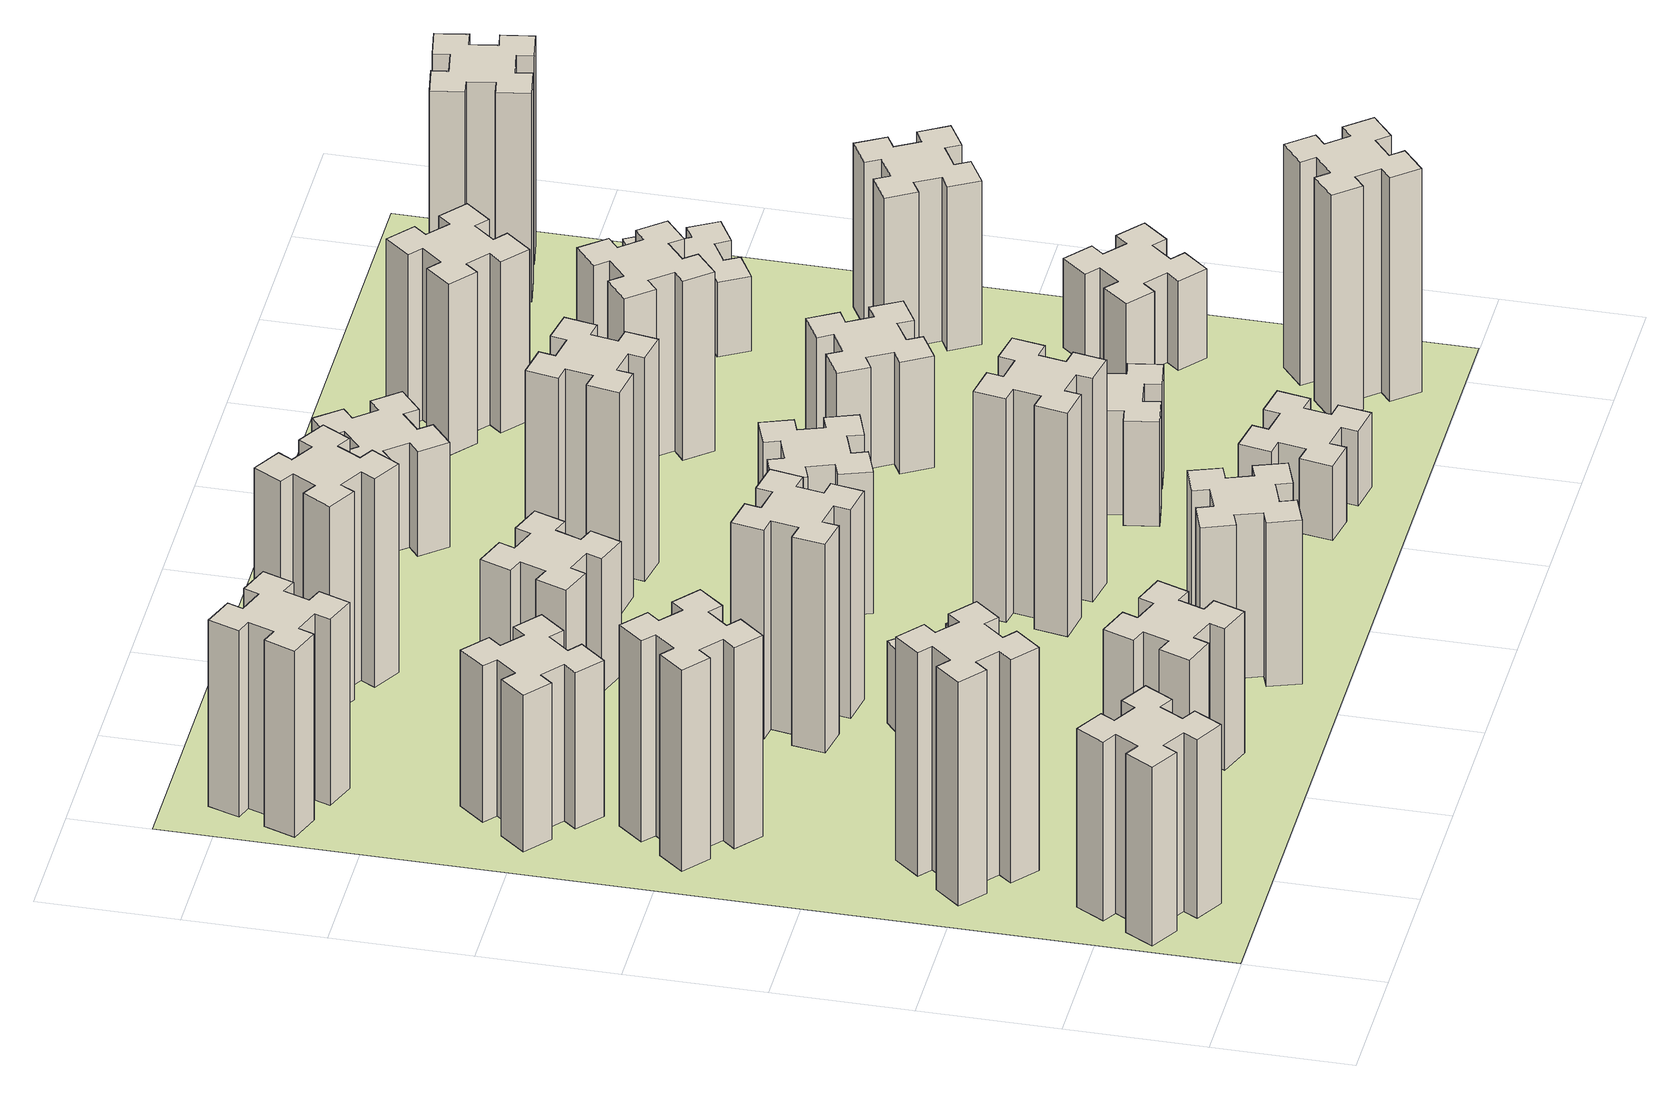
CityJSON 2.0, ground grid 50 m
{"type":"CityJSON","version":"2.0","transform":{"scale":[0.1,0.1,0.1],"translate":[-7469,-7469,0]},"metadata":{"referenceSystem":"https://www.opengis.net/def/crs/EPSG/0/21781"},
"CityObjects":{
"building1":{"type":"Building","attributes":{"class":"1000","function":"1000","usage":"1000","yearOfConstruction":2016,"roofType":"1000","measuredHeight":72,"storeysAboveGround":30,"storeysBelowGround":0},"geometry":[{"type":"Solid","lod":"1","boundaries":[[[[0,1,2,3,4,5,6,7,8,9,10,11,12,13,14,15,16,17,18,19]],[[17,16,20,21]],[[16,15,22,20]],[[15,14,23,22]],[[14,13,24,23]],[[13,12,25,24]],[[12,11,26,25]],[[11,10,27,26]],[[10,9,28,27]],[[9,8,29,28]],[[8,7,30,29]],[[7,6,31,30]],[[6,5,32,31]],[[5,4,33,32]],[[4,3,34,33]],[[3,2,35,34]],[[2,1,36,35]],[[1,0,37,36]],[[0,19,38,37]],[[19,18,39,38]],[[18,17,21,39]],[[24,25,26,27,28,29,30,31,32,33,34,35,36,37,38,39,21,20,22,23]]]]}]},
"building2":{"type":"Building","attributes":{"class":"1000","function":"1000","usage":"1000","yearOfConstruction":2016,"roofType":"1000","measuredHeight":90,"storeysAboveGround":30,"storeysBelowGround":0},"geometry":[{"type":"Solid","lod":"1","boundaries":[[[[40,41,42,43,44,45,46,47,48,49,50,51,52,53,54,55,56,57,58,59]],[[57,56,60,61]],[[56,55,62,60]],[[55,54,63,62]],[[54,53,64,63]],[[53,52,65,64]],[[52,51,66,65]],[[51,50,67,66]],[[50,49,68,67]],[[49,48,69,68]],[[48,47,70,69]],[[47,46,71,70]],[[46,45,72,71]],[[45,44,73,72]],[[44,43,74,73]],[[43,42,75,74]],[[42,41,76,75]],[[41,40,77,76]],[[40,59,78,77]],[[59,58,79,78]],[[58,57,61,79]],[[64,65,66,67,68,69,70,71,72,73,74,75,76,77,78,79,61,60,62,63]]]]}]},
"building3":{"type":"Building","attributes":{"class":"1000","function":"1000","usage":"1000","yearOfConstruction":2016,"roofType":"1000","measuredHeight":81,"storeysAboveGround":30,"storeysBelowGround":0},"geometry":[{"type":"Solid","lod":"1","boundaries":[[[[80,81,82,83,84,85,86,87,88,89,90,91,92,93,94,95,96,97,98,99]],[[97,96,100,101]],[[96,95,102,100]],[[95,94,103,102]],[[94,93,104,103]],[[93,92,105,104]],[[92,91,106,105]],[[91,90,107,106]],[[90,89,108,107]],[[89,88,109,108]],[[88,87,110,109]],[[87,86,111,110]],[[86,85,112,111]],[[85,84,113,112]],[[84,83,114,113]],[[83,82,115,114]],[[82,81,116,115]],[[81,80,117,116]],[[80,99,118,117]],[[99,98,119,118]],[[98,97,101,119]],[[104,105,106,107,108,109,110,111,112,113,114,115,116,117,118,119,101,100,102,103]]]]}]},
"building4":{"type":"Building","attributes":{"class":"1000","function":"1000","usage":"1000","yearOfConstruction":2016,"roofType":"1000","measuredHeight":63,"storeysAboveGround":30,"storeysBelowGround":0},"geometry":[{"type":"Solid","lod":"1","boundaries":[[[[120,121,122,123,124,125,126,127,128,129,130,131,132,133,134,135,136,137,138,139]],[[137,136,140,141]],[[136,135,142,140]],[[135,134,143,142]],[[134,133,144,143]],[[133,132,145,144]],[[132,131,146,145]],[[131,130,147,146]],[[130,129,148,147]],[[129,128,149,148]],[[128,127,150,149]],[[127,126,151,150]],[[126,125,152,151]],[[125,124,153,152]],[[124,123,154,153]],[[123,122,155,154]],[[122,121,156,155]],[[121,120,157,156]],[[120,139,158,157]],[[139,138,159,158]],[[138,137,141,159]],[[144,145,146,147,148,149,150,151,152,153,154,155,156,157,158,159,141,140,142,143]]]]}]},
"building5":{"type":"Building","attributes":{"class":"1000","function":"1000","usage":"1000","yearOfConstruction":2016,"roofType":"1000","measuredHeight":57,"storeysAboveGround":30,"storeysBelowGround":0},"geometry":[{"type":"Solid","lod":"1","boundaries":[[[[160,161,162,163,164,165,166,167,168,169,170,171,172,173,174,175,176,177,178,179]],[[177,176,180,181]],[[176,175,182,180]],[[175,174,183,182]],[[174,173,184,183]],[[173,172,185,184]],[[172,171,186,185]],[[171,170,187,186]],[[170,169,188,187]],[[169,168,189,188]],[[168,167,190,189]],[[167,166,191,190]],[[166,165,192,191]],[[165,164,193,192]],[[164,163,194,193]],[[163,162,195,194]],[[162,161,196,195]],[[161,160,197,196]],[[160,179,198,197]],[[179,178,199,198]],[[178,177,181,199]],[[184,185,186,187,188,189,190,191,192,193,194,195,196,197,198,199,181,180,182,183]]]]}]},
"building6":{"type":"Building","attributes":{"class":"1000","function":"1000","usage":"1000","yearOfConstruction":2016,"roofType":"1000","measuredHeight":75,"storeysAboveGround":30,"storeysBelowGround":0},"geometry":[{"type":"Solid","lod":"1","boundaries":[[[[200,201,202,203,204,205,206,207,208,209,210,211,212,213,214,215,216,217,218,219]],[[217,216,220,221]],[[216,215,222,220]],[[215,214,223,222]],[[214,213,224,223]],[[213,212,225,224]],[[212,211,226,225]],[[211,210,227,226]],[[210,209,228,227]],[[209,208,229,228]],[[208,207,230,229]],[[207,206,231,230]],[[206,205,232,231]],[[205,204,233,232]],[[204,203,234,233]],[[203,202,235,234]],[[202,201,236,235]],[[201,200,237,236]],[[200,219,238,237]],[[219,218,239,238]],[[218,217,221,239]],[[224,225,226,227,228,229,230,231,232,233,234,235,236,237,238,239,221,220,222,223]]]]}]},
"building7":{"type":"Building","attributes":{"class":"1000","function":"1000","usage":"1000","yearOfConstruction":2016,"roofType":"1000","measuredHeight":33,"storeysAboveGround":30,"storeysBelowGround":0},"geometry":[{"type":"Solid","lod":"1","boundaries":[[[[240,241,242,243,244,245,246,247,248,249,250,251,252,253,254,255,256,257,258,259]],[[257,256,260,261]],[[256,255,262,260]],[[255,254,263,262]],[[254,253,264,263]],[[253,252,265,264]],[[252,251,266,265]],[[251,250,267,266]],[[250,249,268,267]],[[249,248,269,268]],[[248,247,270,269]],[[247,246,271,270]],[[246,245,272,271]],[[245,244,273,272]],[[244,243,274,273]],[[243,242,275,274]],[[242,241,276,275]],[[241,240,277,276]],[[240,259,278,277]],[[259,258,279,278]],[[258,257,261,279]],[[264,265,266,267,268,269,270,271,272,273,274,275,276,277,278,279,261,260,262,263]]]]}]},
"building8":{"type":"Building","attributes":{"class":"1000","function":"1000","usage":"1000","yearOfConstruction":2016,"roofType":"1000","measuredHeight":84,"storeysAboveGround":30,"storeysBelowGround":0},"geometry":[{"type":"Solid","lod":"1","boundaries":[[[[280,281,282,283,284,285,286,287,288,289,290,291,292,293,294,295,296,297,298,299]],[[297,296,300,301]],[[296,295,302,300]],[[295,294,303,302]],[[294,293,304,303]],[[293,292,305,304]],[[292,291,306,305]],[[291,290,307,306]],[[290,289,308,307]],[[289,288,309,308]],[[288,287,310,309]],[[287,286,311,310]],[[286,285,312,311]],[[285,284,313,312]],[[284,283,314,313]],[[283,282,315,314]],[[282,281,316,315]],[[281,280,317,316]],[[280,299,318,317]],[[299,298,319,318]],[[298,297,301,319]],[[304,305,306,307,308,309,310,311,312,313,314,315,316,317,318,319,301,300,302,303]]]]}]},
"building9":{"type":"Building","attributes":{"class":"1000","function":"1000","usage":"1000","yearOfConstruction":2016,"roofType":"1000","measuredHeight":66,"storeysAboveGround":30,"storeysBelowGround":0},"geometry":[{"type":"Solid","lod":"1","boundaries":[[[[320,321,322,323,324,325,326,327,328,329,330,331,332,333,334,335,336,337,338,339]],[[337,336,340,341]],[[336,335,342,340]],[[335,334,343,342]],[[334,333,344,343]],[[333,332,345,344]],[[332,331,346,345]],[[331,330,347,346]],[[330,329,348,347]],[[329,328,349,348]],[[328,327,350,349]],[[327,326,351,350]],[[326,325,352,351]],[[325,324,353,352]],[[324,323,354,353]],[[323,322,355,354]],[[322,321,356,355]],[[321,320,357,356]],[[320,339,358,357]],[[339,338,359,358]],[[338,337,341,359]],[[344,345,346,347,348,349,350,351,352,353,354,355,356,357,358,359,341,340,342,343]]]]}]},
"building10":{"type":"Building","attributes":{"class":"1000","function":"1000","usage":"1000","yearOfConstruction":2016,"roofType":"1000","measuredHeight":54,"storeysAboveGround":30,"storeysBelowGround":0},"geometry":[{"type":"Solid","lod":"1","boundaries":[[[[360,361,362,363,364,365,366,367,368,369,370,371,372,373,374,375,376,377,378,379]],[[377,376,380,381]],[[376,375,382,380]],[[375,374,383,382]],[[374,373,384,383]],[[373,372,385,384]],[[372,371,386,385]],[[371,370,387,386]],[[370,369,388,387]],[[369,368,389,388]],[[368,367,390,389]],[[367,366,391,390]],[[366,365,392,391]],[[365,364,393,392]],[[364,363,394,393]],[[363,362,395,394]],[[362,361,396,395]],[[361,360,397,396]],[[360,379,398,397]],[[379,378,399,398]],[[378,377,381,399]],[[384,385,386,387,388,389,390,391,392,393,394,395,396,397,398,399,381,380,382,383]]]]}]},
"building11":{"type":"Building","attributes":{"class":"1000","function":"1000","usage":"1000","yearOfConstruction":2016,"roofType":"1000","measuredHeight":84,"storeysAboveGround":30,"storeysBelowGround":0},"geometry":[{"type":"Solid","lod":"1","boundaries":[[[[400,401,402,403,404,405,406,407,408,409,410,411,412,413,414,415,416,417,418,419]],[[417,416,420,421]],[[416,415,422,420]],[[415,414,423,422]],[[414,413,424,423]],[[413,412,425,424]],[[412,411,426,425]],[[411,410,427,426]],[[410,409,428,427]],[[409,408,429,428]],[[408,407,430,429]],[[407,406,431,430]],[[406,405,432,431]],[[405,404,433,432]],[[404,403,434,433]],[[403,402,435,434]],[[402,401,436,435]],[[401,400,437,436]],[[400,419,438,437]],[[419,418,439,438]],[[418,417,421,439]],[[424,425,426,427,428,429,430,431,432,433,434,435,436,437,438,439,421,420,422,423]]]]}]},
"building12":{"type":"Building","attributes":{"class":"1000","function":"1000","usage":"1000","yearOfConstruction":2016,"roofType":"1000","measuredHeight":90,"storeysAboveGround":30,"storeysBelowGround":0},"geometry":[{"type":"Solid","lod":"1","boundaries":[[[[440,441,442,443,444,445,446,447,448,449,450,451,452,453,454,455,456,457,458,459]],[[457,456,460,461]],[[456,455,462,460]],[[455,454,463,462]],[[454,453,464,463]],[[453,452,465,464]],[[452,451,466,465]],[[451,450,467,466]],[[450,449,468,467]],[[449,448,469,468]],[[448,447,470,469]],[[447,446,471,470]],[[446,445,472,471]],[[445,444,473,472]],[[444,443,474,473]],[[443,442,475,474]],[[442,441,476,475]],[[441,440,477,476]],[[440,459,478,477]],[[459,458,479,478]],[[458,457,461,479]],[[464,465,466,467,468,469,470,471,472,473,474,475,476,477,478,479,461,460,462,463]]]]}]},
"building13":{"type":"Building","attributes":{"class":"1000","function":"1000","usage":"1000","yearOfConstruction":2016,"roofType":"1000","measuredHeight":57,"storeysAboveGround":30,"storeysBelowGround":0},"geometry":[{"type":"Solid","lod":"1","boundaries":[[[[480,481,482,483,484,485,486,487,488,489,490,491,492,493,494,495,496,497,498,499]],[[497,496,500,501]],[[496,495,502,500]],[[495,494,503,502]],[[494,493,504,503]],[[493,492,505,504]],[[492,491,506,505]],[[491,490,507,506]],[[490,489,508,507]],[[489,488,509,508]],[[488,487,510,509]],[[487,486,511,510]],[[486,485,512,511]],[[485,484,513,512]],[[484,483,514,513]],[[483,482,515,514]],[[482,481,516,515]],[[481,480,517,516]],[[480,499,518,517]],[[499,498,519,518]],[[498,497,501,519]],[[504,505,506,507,508,509,510,511,512,513,514,515,516,517,518,519,501,500,502,503]]]]}]},
"building14":{"type":"Building","attributes":{"class":"1000","function":"1000","usage":"1000","yearOfConstruction":2016,"roofType":"1000","measuredHeight":90,"storeysAboveGround":30,"storeysBelowGround":0},"geometry":[{"type":"Solid","lod":"1","boundaries":[[[[520,521,522,523,524,525,526,527,528,529,530,531,532,533,534,535,536,537,538,539]],[[537,536,540,541]],[[536,535,542,540]],[[535,534,543,542]],[[534,533,544,543]],[[533,532,545,544]],[[532,531,546,545]],[[531,530,547,546]],[[530,529,548,547]],[[529,528,549,548]],[[528,527,550,549]],[[527,526,551,550]],[[526,525,552,551]],[[525,524,553,552]],[[524,523,554,553]],[[523,522,555,554]],[[522,521,556,555]],[[521,520,557,556]],[[520,539,558,557]],[[539,538,559,558]],[[538,537,541,559]],[[544,545,546,547,548,549,550,551,552,553,554,555,556,557,558,559,541,540,542,543]]]]}]},
"building15":{"type":"Building","attributes":{"class":"1000","function":"1000","usage":"1000","yearOfConstruction":2016,"roofType":"1000","measuredHeight":30,"storeysAboveGround":30,"storeysBelowGround":0},"geometry":[{"type":"Solid","lod":"1","boundaries":[[[[560,561,562,563,564,565,566,567,568,569,570,571,572,573,574,575,576,577,578,579]],[[577,576,580,581]],[[576,575,582,580]],[[575,574,583,582]],[[574,573,584,583]],[[573,572,585,584]],[[572,571,586,585]],[[571,570,587,586]],[[570,569,588,587]],[[569,568,589,588]],[[568,567,590,589]],[[567,566,591,590]],[[566,565,592,591]],[[565,564,593,592]],[[564,563,594,593]],[[563,562,595,594]],[[562,561,596,595]],[[561,560,597,596]],[[560,579,598,597]],[[579,578,599,598]],[[578,577,581,599]],[[584,585,586,587,588,589,590,591,592,593,594,595,596,597,598,599,581,580,582,583]]]]}]},
"building16":{"type":"Building","attributes":{"class":"1000","function":"1000","usage":"1000","yearOfConstruction":2016,"roofType":"1000","measuredHeight":42,"storeysAboveGround":30,"storeysBelowGround":0},"geometry":[{"type":"Solid","lod":"1","boundaries":[[[[600,601,602,603,604,605,606,607,608,609,610,611,612,613,614,615,616,617,618,619]],[[617,616,620,621]],[[616,615,622,620]],[[615,614,623,622]],[[614,613,624,623]],[[613,612,625,624]],[[612,611,626,625]],[[611,610,627,626]],[[610,609,628,627]],[[609,608,629,628]],[[608,607,630,629]],[[607,606,631,630]],[[606,605,632,631]],[[605,604,633,632]],[[604,603,634,633]],[[603,602,635,634]],[[602,601,636,635]],[[601,600,637,636]],[[600,619,638,637]],[[619,618,639,638]],[[618,617,621,639]],[[624,625,626,627,628,629,630,631,632,633,634,635,636,637,638,639,621,620,622,623]]]]}]},
"building17":{"type":"Building","attributes":{"class":"1000","function":"1000","usage":"1000","yearOfConstruction":2016,"roofType":"1000","measuredHeight":42,"storeysAboveGround":30,"storeysBelowGround":0},"geometry":[{"type":"Solid","lod":"1","boundaries":[[[[640,641,642,643,644,645,646,647,648,649,650,651,652,653,654,655,656,657,658,659]],[[657,656,660,661]],[[656,655,662,660]],[[655,654,663,662]],[[654,653,664,663]],[[653,652,665,664]],[[652,651,666,665]],[[651,650,667,666]],[[650,649,668,667]],[[649,648,669,668]],[[648,647,670,669]],[[647,646,671,670]],[[646,645,672,671]],[[645,644,673,672]],[[644,643,674,673]],[[643,642,675,674]],[[642,641,676,675]],[[641,640,677,676]],[[640,659,678,677]],[[659,658,679,678]],[[658,657,661,679]],[[664,665,666,667,668,669,670,671,672,673,674,675,676,677,678,679,661,660,662,663]]]]}]},
"building18":{"type":"Building","attributes":{"class":"1000","function":"1000","usage":"1000","yearOfConstruction":2016,"roofType":"1000","measuredHeight":45,"storeysAboveGround":30,"storeysBelowGround":0},"geometry":[{"type":"Solid","lod":"1","boundaries":[[[[680,681,682,683,684,685,686,687,688,689,690,691,692,693,694,695,696,697,698,699]],[[697,696,700,701]],[[696,695,702,700]],[[695,694,703,702]],[[694,693,704,703]],[[693,692,705,704]],[[692,691,706,705]],[[691,690,707,706]],[[690,689,708,707]],[[689,688,709,708]],[[688,687,710,709]],[[687,686,711,710]],[[686,685,712,711]],[[685,684,713,712]],[[684,683,714,713]],[[683,682,715,714]],[[682,681,716,715]],[[681,680,717,716]],[[680,699,718,717]],[[699,698,719,718]],[[698,697,701,719]],[[704,705,706,707,708,709,710,711,712,713,714,715,716,717,718,719,701,700,702,703]]]]}]},
"building19":{"type":"Building","attributes":{"class":"1000","function":"1000","usage":"1000","yearOfConstruction":2016,"roofType":"1000","measuredHeight":72,"storeysAboveGround":30,"storeysBelowGround":0},"geometry":[{"type":"Solid","lod":"1","boundaries":[[[[720,721,722,723,724,725,726,727,728,729,730,731,732,733,734,735,736,737,738,739]],[[737,736,740,741]],[[736,735,742,740]],[[735,734,743,742]],[[734,733,744,743]],[[733,732,745,744]],[[732,731,746,745]],[[731,730,747,746]],[[730,729,748,747]],[[729,728,749,748]],[[728,727,750,749]],[[727,726,751,750]],[[726,725,752,751]],[[725,724,753,752]],[[724,723,754,753]],[[723,722,755,754]],[[722,721,756,755]],[[721,720,757,756]],[[720,739,758,757]],[[739,738,759,758]],[[738,737,741,759]],[[744,745,746,747,748,749,750,751,752,753,754,755,756,757,758,759,741,740,742,743]]]]}]},
"building20":{"type":"Building","attributes":{"class":"1000","function":"1000","usage":"1000","yearOfConstruction":2016,"roofType":"1000","measuredHeight":90,"storeysAboveGround":30,"storeysBelowGround":0},"geometry":[{"type":"Solid","lod":"1","boundaries":[[[[760,761,762,763,764,765,766,767,768,769,770,771,772,773,774,775,776,777,778,779]],[[777,776,780,781]],[[776,775,782,780]],[[775,774,783,782]],[[774,773,784,783]],[[773,772,785,784]],[[772,771,786,785]],[[771,770,787,786]],[[770,769,788,787]],[[769,768,789,788]],[[768,767,790,789]],[[767,766,791,790]],[[766,765,792,791]],[[765,764,793,792]],[[764,763,794,793]],[[763,762,795,794]],[[762,761,796,795]],[[761,760,797,796]],[[760,779,798,797]],[[779,778,799,798]],[[778,777,781,799]],[[784,785,786,787,788,789,790,791,792,793,794,795,796,797,798,799,781,780,782,783]]]]}]},
"building21":{"type":"Building","attributes":{"class":"1000","function":"1000","usage":"1000","yearOfConstruction":2016,"roofType":"1000","measuredHeight":69,"storeysAboveGround":30,"storeysBelowGround":0},"geometry":[{"type":"Solid","lod":"1","boundaries":[[[[800,801,802,803,804,805,806,807,808,809,810,811,812,813,814,815,816,817,818,819]],[[817,816,820,821]],[[816,815,822,820]],[[815,814,823,822]],[[814,813,824,823]],[[813,812,825,824]],[[812,811,826,825]],[[811,810,827,826]],[[810,809,828,827]],[[809,808,829,828]],[[808,807,830,829]],[[807,806,831,830]],[[806,805,832,831]],[[805,804,833,832]],[[804,803,834,833]],[[803,802,835,834]],[[802,801,836,835]],[[801,800,837,836]],[[800,819,838,837]],[[819,818,839,838]],[[818,817,821,839]],[[824,825,826,827,828,829,830,831,832,833,834,835,836,837,838,839,821,820,822,823]]]]}]},
"building22":{"type":"Building","attributes":{"class":"1000","function":"1000","usage":"1000","yearOfConstruction":2016,"roofType":"1000","measuredHeight":36,"storeysAboveGround":30,"storeysBelowGround":0},"geometry":[{"type":"Solid","lod":"1","boundaries":[[[[840,841,842,843,844,845,846,847,848,849,850,851,852,853,854,855,856,857,858,859]],[[857,856,860,861]],[[856,855,862,860]],[[855,854,863,862]],[[854,853,864,863]],[[853,852,865,864]],[[852,851,866,865]],[[851,850,867,866]],[[850,849,868,867]],[[849,848,869,868]],[[848,847,870,869]],[[847,846,871,870]],[[846,845,872,871]],[[845,844,873,872]],[[844,843,874,873]],[[843,842,875,874]],[[842,841,876,875]],[[841,840,877,876]],[[840,859,878,877]],[[859,858,879,878]],[[858,857,861,879]],[[864,865,866,867,868,869,870,871,872,873,874,875,876,877,878,879,861,860,862,863]]]]}]},
"building23":{"type":"Building","attributes":{"class":"1000","function":"1000","usage":"1000","yearOfConstruction":2016,"roofType":"1000","measuredHeight":66,"storeysAboveGround":30,"storeysBelowGround":0},"geometry":[{"type":"Solid","lod":"1","boundaries":[[[[880,881,882,883,884,885,886,887,888,889,890,891,892,893,894,895,896,897,898,899]],[[897,896,900,901]],[[896,895,902,900]],[[895,894,903,902]],[[894,893,904,903]],[[893,892,905,904]],[[892,891,906,905]],[[891,890,907,906]],[[890,889,908,907]],[[889,888,909,908]],[[888,887,910,909]],[[887,886,911,910]],[[886,885,912,911]],[[885,884,913,912]],[[884,883,914,913]],[[883,882,915,914]],[[882,881,916,915]],[[881,880,917,916]],[[880,899,918,917]],[[899,898,919,918]],[[898,897,901,919]],[[904,905,906,907,908,909,910,911,912,913,914,915,916,917,918,919,901,900,902,903]]]]}]},
"building24":{"type":"Building","attributes":{"class":"1000","function":"1000","usage":"1000","yearOfConstruction":2016,"roofType":"1000","measuredHeight":30,"storeysAboveGround":30,"storeysBelowGround":0},"geometry":[{"type":"Solid","lod":"1","boundaries":[[[[920,921,922,923,924,925,926,927,928,929,930,931,932,933,934,935,936,937,938,939]],[[937,936,940,941]],[[936,935,942,940]],[[935,934,943,942]],[[934,933,944,943]],[[933,932,945,944]],[[932,931,946,945]],[[931,930,947,946]],[[930,929,948,947]],[[929,928,949,948]],[[928,927,950,949]],[[927,926,951,950]],[[926,925,952,951]],[[925,924,953,952]],[[924,923,954,953]],[[923,922,955,954]],[[922,921,956,955]],[[921,920,957,956]],[[920,939,958,957]],[[939,938,959,958]],[[938,937,941,959]],[[944,945,946,947,948,949,950,951,952,953,954,955,956,957,958,959,941,940,942,943]]]]}]},
"building25":{"type":"Building","attributes":{"class":"1000","function":"1000","usage":"1000","yearOfConstruction":2016,"roofType":"1000","measuredHeight":84,"storeysAboveGround":30,"storeysBelowGround":0},"geometry":[{"type":"Solid","lod":"1","boundaries":[[[[960,961,962,963,964,965,966,967,968,969,970,971,972,973,974,975,976,977,978,979]],[[977,976,980,981]],[[976,975,982,980]],[[975,974,983,982]],[[974,973,984,983]],[[973,972,985,984]],[[972,971,986,985]],[[971,970,987,986]],[[970,969,988,987]],[[969,968,989,988]],[[968,967,990,989]],[[967,966,991,990]],[[966,965,992,991]],[[965,964,993,992]],[[964,963,994,993]],[[963,962,995,994]],[[962,961,996,995]],[[961,960,997,996]],[[960,979,998,997]],[[979,978,999,998]],[[978,977,981,999]],[[984,985,986,987,988,989,990,991,992,993,994,995,996,997,998,999,981,980,982,983]]]]}]},
"landuse1":{"type":"LandUse","attributes":{"name":"plot1","function":"1010"},"geometry":[{"type":"MultiSurface","lod":"1","boundaries":[[[1000,1001,1002,1003]]]}]}
},
"vertices":[
[177,305,0],[264,255,0],[234,203,0],[338,143,0],[398,247,0],[346,277,0],[396,364,0],[448,334,0],[508,438,0],[404,498,0],[374,446,0],[287,496,0],[317,548,0],[213,608,0],[153,504,0],[205,474,0],[155,387,0],[103,417,0],[43,313,0],[147,253,0],[155,387,720],[103,417,720],[205,474,720],[153,504,720],[213,608,720],[317,548,720],[287,496,720],[374,446,720],[404,498,720],[508,438,720],[448,334,720],[396,364,720],[346,277,720],[398,247,720],[338,143,720],[234,203,720],[264,255,720],[177,305,720],[147,253,720],[43,313,720],
[484,1067,0],[408,1132,0],[446,1178,0],[354,1255,0],[277,1163,0],[323,1124,0],[259,1048,0],[213,1086,0],[136,994,0],[228,917,0],[266,963,0],[343,899,0],[304,853,0],[396,776,0],[473,868,0],[427,906,0],[492,983,0],[538,944,0],[615,1036,0],[523,1113,0],[492,983,900],[538,944,900],[427,906,900],[473,868,900],[396,776,900],[304,853,900],[343,899,900],[266,963,900],[228,917,900],[136,994,900],[213,1086,900],[259,1048,900],[323,1124,900],[277,1163,900],[354,1255,900],[446,1178,900],[408,1132,900],[484,1067,900],[523,1113,900],[615,1036,900],
[427,1846,0],[492,1923,0],[538,1884,0],[615,1976,0],[523,2053,0],[484,2007,0],[408,2072,0],[446,2118,0],[354,2195,0],[277,2103,0],[323,2064,0],[259,1988,0],[213,2026,0],[136,1934,0],[228,1857,0],[266,1903,0],[343,1839,0],[304,1793,0],[396,1716,0],[473,1808,0],[343,1839,810],[304,1793,810],[266,1903,810],[228,1857,810],[136,1934,810],[213,2026,810],[259,1988,810],[323,2064,810],[277,2103,810],[354,2195,810],[446,2118,810],[408,2072,810],[484,2007,810],[523,2053,810],[615,1976,810],[538,1884,810],[492,1923,810],[427,1846,810],[473,1808,810],[396,1716,810],
[484,2547,0],[408,2612,0],[446,2658,0],[354,2735,0],[277,2643,0],[323,2604,0],[259,2528,0],[213,2566,0],[136,2474,0],[228,2397,0],[266,2443,0],[343,2379,0],[304,2333,0],[396,2256,0],[473,2348,0],[427,2386,0],[492,2463,0],[538,2424,0],[615,2516,0],[523,2593,0],[492,2463,630],[538,2424,630],[427,2386,630],[473,2348,630],[396,2256,630],[304,2333,630],[343,2379,630],[266,2443,630],[228,2397,630],[136,2474,630],[213,2566,630],[259,2528,630],[323,2604,630],[277,2643,630],[354,2735,630],[446,2658,630],[408,2612,630],[484,2547,630],[523,2593,630],[615,2516,630],
[1202,391,0],[1236,485,0],[1292,464,0],[1333,577,0],[1220,618,0],[1200,562,0],[1106,596,0],[1127,652,0],[1014,693,0],[973,580,0],[1029,560,0],[995,466,0],[939,487,0],[897,374,0],[1010,333,0],[1031,389,0],[1125,355,0],[1104,299,0],[1217,257,0],[1258,370,0],[1125,355,570],[1104,299,570],[1031,389,570],[1010,333,570],[897,374,570],[939,487,570],[995,466,570],[1029,560,570],[973,580,570],[1014,693,570],[1127,652,570],[1106,596,570],[1200,562,570],[1220,618,570],[1333,577,570],[1292,464,570],[1236,485,570],[1202,391,570],[1258,370,570],[1217,257,570],
[362,3251,0],[396,3345,0],[452,3324,0],[493,3437,0],[380,3478,0],[360,3422,0],[266,3456,0],[287,3512,0],[174,3553,0],[133,3440,0],[189,3420,0],[155,3326,0],[99,3347,0],[57,3234,0],[170,3193,0],[191,3249,0],[285,3215,0],[264,3159,0],[377,3117,0],[418,3230,0],[285,3215,750],[264,3159,750],[191,3249,750],[170,3193,750],[57,3234,750],[99,3347,750],[155,3326,750],[189,3420,750],[133,3440,750],[174,3553,750],[287,3512,750],[266,3456,750],[360,3422,750],[380,3478,750],[493,3437,750],[452,3324,750],[396,3345,750],[362,3251,750],[418,3230,750],[377,3117,750],
[1083,1332,0],[1006,1267,0],[968,1313,0],[876,1236,0],[953,1144,0],[999,1183,0],[1063,1106,0],[1017,1068,0],[1094,976,0],[1186,1053,0],[1148,1099,0],[1224,1163,0],[1263,1117,0],[1355,1194,0],[1278,1286,0],[1232,1248,0],[1167,1324,0],[1213,1363,0],[1136,1455,0],[1044,1378,0],[1167,1324,330],[1213,1363,330],[1232,1248,330],[1278,1286,330],[1355,1194,330],[1263,1117,330],[1224,1163,330],[1148,1099,330],[1186,1053,330],[1094,976,330],[1017,1068,330],[1063,1106,330],[999,1183,330],[953,1144,330],[876,1236,330],[968,1313,330],[1006,1267,330],[1083,1332,330],[1044,1378,330],[1136,1455,330],
[1047,1656,0],[1145,1638,0],[1135,1579,0],[1253,1558,0],[1274,1677,0],[1215,1687,0],[1232,1785,0],[1291,1775,0],[1312,1893,0],[1194,1914,0],[1184,1855,0],[1085,1872,0],[1096,1931,0],[977,1952,0],[957,1834,0],[1016,1824,0],[998,1725,0],[939,1736,0],[918,1617,0],[1037,1597,0],[998,1725,840],[939,1736,840],[1016,1824,840],[957,1834,840],[977,1952,840],[1096,1931,840],[1085,1872,840],[1184,1855,840],[1194,1914,840],[1312,1893,840],[1291,1775,840],[1232,1785,840],[1215,1687,840],[1274,1677,840],[1253,1558,840],[1135,1579,840],[1145,1638,840],[1047,1656,840],[1037,1597,840],[918,1617,840],
[1765,496,0],[1671,462,0],[1650,518,0],[1537,477,0],[1579,364,0],[1635,385,0],[1669,291,0],[1613,270,0],[1654,157,0],[1767,199,0],[1746,255,0],[1840,289,0],[1860,233,0],[1973,274,0],[1932,387,0],[1876,366,0],[1842,460,0],[1898,480,0],[1857,593,0],[1744,552,0],[1842,460,660],[1898,480,660],[1876,366,660],[1932,387,660],[1973,274,660],[1860,233,660],[1840,289,660],[1746,255,660],[1767,199,660],[1654,157,660],[1613,270,660],[1669,291,660],[1635,385,660],[1579,364,660],[1537,477,660],[1650,518,660],[1671,462,660],[1765,496,660],[1744,552,660],[1857,593,660],
[1029,2680,0],[995,2586,0],[939,2607,0],[897,2494,0],[1010,2453,0],[1031,2509,0],[1125,2475,0],[1104,2419,0],[1217,2377,0],[1258,2490,0],[1202,2511,0],[1236,2605,0],[1292,2584,0],[1333,2697,0],[1220,2738,0],[1200,2682,0],[1106,2716,0],[1127,2772,0],[1014,2813,0],[973,2700,0],[1106,2716,540],[1127,2772,540],[1200,2682,540],[1220,2738,540],[1333,2697,540],[1292,2584,540],[1236,2605,540],[1202,2511,540],[1258,2490,540],[1217,2377,540],[1104,2419,540],[1125,2475,540],[1031,2509,540],[1010,2453,540],[897,2494,540],[939,2607,540],[995,2586,540],[1029,2680,540],[973,2700,540],[1014,2813,540],
[917,3265,0],[1004,3215,0],[974,3163,0],[1078,3103,0],[1138,3207,0],[1086,3237,0],[1136,3324,0],[1188,3294,0],[1248,3398,0],[1144,3458,0],[1114,3406,0],[1027,3456,0],[1057,3508,0],[953,3568,0],[893,3464,0],[945,3434,0],[895,3347,0],[843,3377,0],[783,3273,0],[887,3213,0],[895,3347,840],[843,3377,840],[945,3434,840],[893,3464,840],[953,3568,840],[1057,3508,840],[1027,3456,840],[1114,3406,840],[1144,3458,840],[1248,3398,840],[1188,3294,840],[1136,3324,840],[1086,3237,840],[1138,3207,840],[1078,3103,840],[974,3163,840],[1004,3215,840],[917,3265,840],[887,3213,840],[783,3273,840],
[2055,1047,0],[2072,1145,0],[2131,1135,0],[2152,1253,0],[2034,1274,0],[2024,1215,0],[1925,1232,0],[1936,1291,0],[1817,1312,0],[1797,1194,0],[1856,1184,0],[1838,1085,0],[1779,1096,0],[1758,977,0],[1877,957,0],[1887,1016,0],[1985,998,0],[1975,939,0],[2093,918,0],[2114,1037,0],[1985,998,900],[1975,939,900],[1887,1016,900],[1877,957,900],[1758,977,900],[1779,1096,900],[1838,1085,900],[1856,1184,900],[1797,1194,900],[1817,1312,900],[1936,1291,900],[1925,1232,900],[2024,1215,900],[2034,1274,900],[2152,1253,900],[2131,1135,900],[2072,1145,900],[2055,1047,900],[2114,1037,900],[2093,918,900],
[1846,1735,0],[1940,1769,0],[1960,1713,0],[2073,1754,0],[2032,1867,0],[1976,1846,0],[1942,1940,0],[1998,1960,0],[1957,2073,0],[1844,2032,0],[1865,1976,0],[1771,1942,0],[1750,1998,0],[1637,1957,0],[1679,1844,0],[1735,1865,0],[1769,1771,0],[1713,1750,0],[1754,1637,0],[1867,1679,0],[1769,1771,570],[1713,1750,570],[1735,1865,570],[1679,1844,570],[1637,1957,570],[1750,1998,570],[1771,1942,570],[1865,1976,570],[1844,2032,570],[1957,2073,570],[1998,1960,570],[1942,1940,570],[1976,1846,570],[2032,1867,570],[2073,1754,570],[1960,1713,570],[1940,1769,570],[1846,1735,570],[1867,1679,570],[1754,1637,570],
[1855,2527,0],[1872,2625,0],[1931,2615,0],[1952,2733,0],[1834,2754,0],[1824,2695,0],[1725,2712,0],[1736,2771,0],[1617,2792,0],[1597,2674,0],[1656,2664,0],[1638,2565,0],[1579,2576,0],[1558,2457,0],[1677,2437,0],[1687,2496,0],[1785,2478,0],[1775,2419,0],[1893,2398,0],[1914,2517,0],[1785,2478,900],[1775,2419,900],[1687,2496,900],[1677,2437,900],[1558,2457,900],[1579,2576,900],[1638,2565,900],[1656,2664,900],[1597,2674,900],[1617,2792,900],[1736,2771,900],[1725,2712,900],[1824,2695,900],[1834,2754,900],[1952,2733,900],[1931,2615,900],[1872,2625,900],[1855,2527,900],[1914,2517,900],[1893,2398,900],
[2596,444,0],[2578,345,0],[2519,356,0],[2498,237,0],[2617,217,0],[2627,276,0],[2725,258,0],[2715,199,0],[2833,178,0],[2854,297,0],[2795,307,0],[2812,405,0],[2871,395,0],[2892,513,0],[2774,534,0],[2764,475,0],[2665,492,0],[2676,551,0],[2557,572,0],[2537,454,0],[2665,492,300],[2676,551,300],[2764,475,300],[2774,534,300],[2892,513,300],[2871,395,300],[2812,405,300],[2795,307,300],[2854,297,300],[2833,178,300],[2715,199,300],[2725,258,300],[2627,276,300],[2617,217,300],[2498,237,300],[2519,356,300],[2578,345,300],[2596,444,300],[2537,454,300],[2557,572,300],
[1972,3368,0],[1907,3444,0],[1953,3483,0],[1876,3575,0],[1784,3498,0],[1823,3452,0],[1746,3387,0],[1708,3433,0],[1616,3356,0],[1693,3264,0],[1739,3303,0],[1803,3226,0],[1757,3188,0],[1834,3096,0],[1926,3173,0],[1888,3219,0],[1964,3283,0],[2003,3237,0],[2095,3314,0],[2018,3406,0],[1964,3283,420],[2003,3237,420],[1888,3219,420],[1926,3173,420],[1834,3096,420],[1757,3188,420],[1803,3226,420],[1739,3303,420],[1693,3264,420],[1616,3356,420],[1708,3433,420],[1746,3387,420],[1823,3452,420],[1784,3498,420],[1876,3575,420],[1953,3483,420],[1907,3444,420],[1972,3368,420],[2018,3406,420],[2095,3314,420],
[2625,1132,0],[2527,1115,0],[2517,1174,0],[2398,1153,0],[2419,1035,0],[2478,1045,0],[2496,947,0],[2437,937,0],[2457,818,0],[2576,839,0],[2565,898,0],[2664,916,0],[2674,857,0],[2792,877,0],[2771,996,0],[2712,985,0],[2695,1084,0],[2754,1094,0],[2733,1212,0],[2615,1191,0],[2695,1084,420],[2754,1094,420],[2712,985,420],[2771,996,420],[2792,877,420],[2674,857,420],[2664,916,420],[2565,898,420],[2576,839,420],[2457,818,420],[2437,937,420],[2496,947,420],[2478,1045,420],[2419,1035,420],[2398,1153,420],[2517,1174,420],[2527,1115,420],[2625,1132,420],[2615,1191,420],[2733,1212,420],
[2575,1844,0],[2625,1757,0],[2573,1727,0],[2633,1623,0],[2737,1683,0],[2707,1735,0],[2794,1785,0],[2824,1733,0],[2928,1793,0],[2868,1897,0],[2816,1867,0],[2766,1954,0],[2818,1984,0],[2758,2088,0],[2654,2028,0],[2684,1976,0],[2597,1926,0],[2567,1978,0],[2463,1918,0],[2523,1814,0],[2597,1926,450],[2567,1978,450],[2684,1976,450],[2654,2028,450],[2758,2088,450],[2818,1984,450],[2766,1954,450],[2816,1867,450],[2868,1897,450],[2928,1793,450],[2824,1733,450],[2794,1785,450],[2707,1735,450],[2737,1683,450],[2633,1623,450],[2573,1727,450],[2625,1757,450],[2575,1844,450],[2523,1814,450],[2463,1918,450],
[2563,2712,0],[2486,2647,0],[2448,2693,0],[2356,2616,0],[2433,2524,0],[2479,2563,0],[2543,2486,0],[2497,2448,0],[2574,2356,0],[2666,2433,0],[2628,2479,0],[2704,2543,0],[2743,2497,0],[2835,2574,0],[2758,2666,0],[2712,2628,0],[2647,2704,0],[2693,2743,0],[2616,2835,0],[2524,2758,0],[2647,2704,720],[2693,2743,720],[2712,2628,720],[2758,2666,720],[2835,2574,720],[2743,2497,720],[2704,2543,720],[2628,2479,720],[2666,2433,720],[2574,2356,720],[2497,2448,720],[2543,2486,720],[2479,2563,720],[2433,2524,720],[2356,2616,720],[2448,2693,720],[2486,2647,720],[2563,2712,720],[2524,2758,720],[2616,2835,720],
[3468,259,0],[3544,323,0],[3583,277,0],[3675,354,0],[3598,446,0],[3552,408,0],[3487,484,0],[3533,523,0],[3456,615,0],[3364,538,0],[3403,492,0],[3326,427,0],[3288,473,0],[3196,396,0],[3273,304,0],[3319,343,0],[3383,266,0],[3337,228,0],[3414,136,0],[3506,213,0],[3383,266,900],[3337,228,900],[3319,343,900],[3273,304,900],[3196,396,900],[3288,473,900],[3326,427,900],[3403,492,900],[3364,538,900],[3456,615,900],[3533,523,900],[3487,484,900],[3552,408,900],[3598,446,900],[3675,354,900],[3583,277,900],[3544,323,900],[3468,259,900],[3506,213,900],[3414,136,900],
[2704,3287,0],[2628,3352,0],[2666,3398,0],[2574,3475,0],[2497,3383,0],[2543,3344,0],[2479,3268,0],[2433,3306,0],[2356,3214,0],[2448,3137,0],[2486,3183,0],[2563,3119,0],[2524,3073,0],[2616,2996,0],[2693,3088,0],[2647,3126,0],[2712,3203,0],[2758,3164,0],[2835,3256,0],[2743,3333,0],[2712,3203,690],[2758,3164,690],[2647,3126,690],[2693,3088,690],[2616,2996,690],[2524,3073,690],[2563,3119,690],[2486,3183,690],[2448,3137,690],[2356,3214,690],[2433,3306,690],[2479,3268,690],[2543,3344,690],[2497,3383,690],[2574,3475,690],[2666,3398,690],[2628,3352,690],[2704,3287,690],[2743,3333,690],[2835,3256,690],
[3487,1006,0],[3552,1083,0],[3598,1044,0],[3675,1136,0],[3583,1213,0],[3544,1167,0],[3468,1232,0],[3506,1278,0],[3414,1355,0],[3337,1263,0],[3383,1224,0],[3319,1148,0],[3273,1186,0],[3196,1094,0],[3288,1017,0],[3326,1063,0],[3403,999,0],[3364,953,0],[3456,876,0],[3533,968,0],[3403,999,360],[3364,953,360],[3326,1063,360],[3288,1017,360],[3196,1094,360],[3273,1186,360],[3319,1148,360],[3383,1224,360],[3337,1263,360],[3414,1355,360],[3506,1278,360],[3468,1232,360],[3544,1167,360],[3583,1213,360],[3675,1136,360],[3598,1044,360],[3552,1083,360],[3487,1006,360],[3533,968,360],[3456,876,360],
[3556,1867,0],[3506,1954,0],[3558,1984,0],[3498,2088,0],[3394,2028,0],[3424,1976,0],[3337,1926,0],[3307,1978,0],[3203,1918,0],[3263,1814,0],[3315,1844,0],[3365,1757,0],[3313,1727,0],[3373,1623,0],[3477,1683,0],[3447,1735,0],[3534,1785,0],[3564,1733,0],[3668,1793,0],[3608,1897,0],[3534,1785,660],[3564,1733,660],[3447,1735,660],[3477,1683,660],[3373,1623,660],[3313,1727,660],[3365,1757,660],[3315,1844,660],[3263,1814,660],[3203,1918,660],[3307,1978,660],[3337,1926,660],[3424,1976,660],[3394,2028,660],[3498,2088,660],[3558,1984,660],[3506,1954,660],[3556,1867,660],[3608,1897,660],[3668,1793,660],
[3247,2475,0],[3334,2525,0],[3364,2473,0],[3468,2533,0],[3408,2637,0],[3356,2607,0],[3306,2694,0],[3358,2724,0],[3298,2828,0],[3194,2768,0],[3224,2716,0],[3137,2666,0],[3107,2718,0],[3003,2658,0],[3063,2554,0],[3115,2584,0],[3165,2497,0],[3113,2467,0],[3173,2363,0],[3277,2423,0],[3165,2497,300],[3113,2467,300],[3115,2584,300],[3063,2554,300],[3003,2658,300],[3107,2718,300],[3137,2666,300],[3224,2716,300],[3194,2768,300],[3298,2828,300],[3358,2724,300],[3306,2694,300],[3356,2607,300],[3408,2637,300],[3468,2533,300],[3364,2473,300],[3334,2525,300],[3247,2475,300],[3277,2423,300],[3173,2363,300],
[3552,3305,0],[3535,3404,0],[3594,3414,0],[3573,3532,0],[3455,3511,0],[3465,3452,0],[3367,3435,0],[3357,3494,0],[3238,3473,0],[3259,3355,0],[3318,3365,0],[3336,3267,0],[3277,3257,0],[3297,3138,0],[3416,3159,0],[3405,3218,0],[3504,3236,0],[3514,3177,0],[3632,3197,0],[3611,3316,0],[3504,3236,840],[3514,3177,840],[3405,3218,840],[3416,3159,840],[3297,3138,840],[3277,3257,840],[3336,3267,840],[3318,3365,840],[3259,3355,840],[3238,3473,840],[3357,3494,840],[3367,3435,840],[3465,3452,840],[3455,3511,840],[3573,3532,840],[3594,3414,840],[3535,3404,840],[3552,3305,840],[3611,3316,840],[3632,3197,840],
[5,3705,0],[3705,3705,0],[3705,5,0],[5,5,0]
]}
